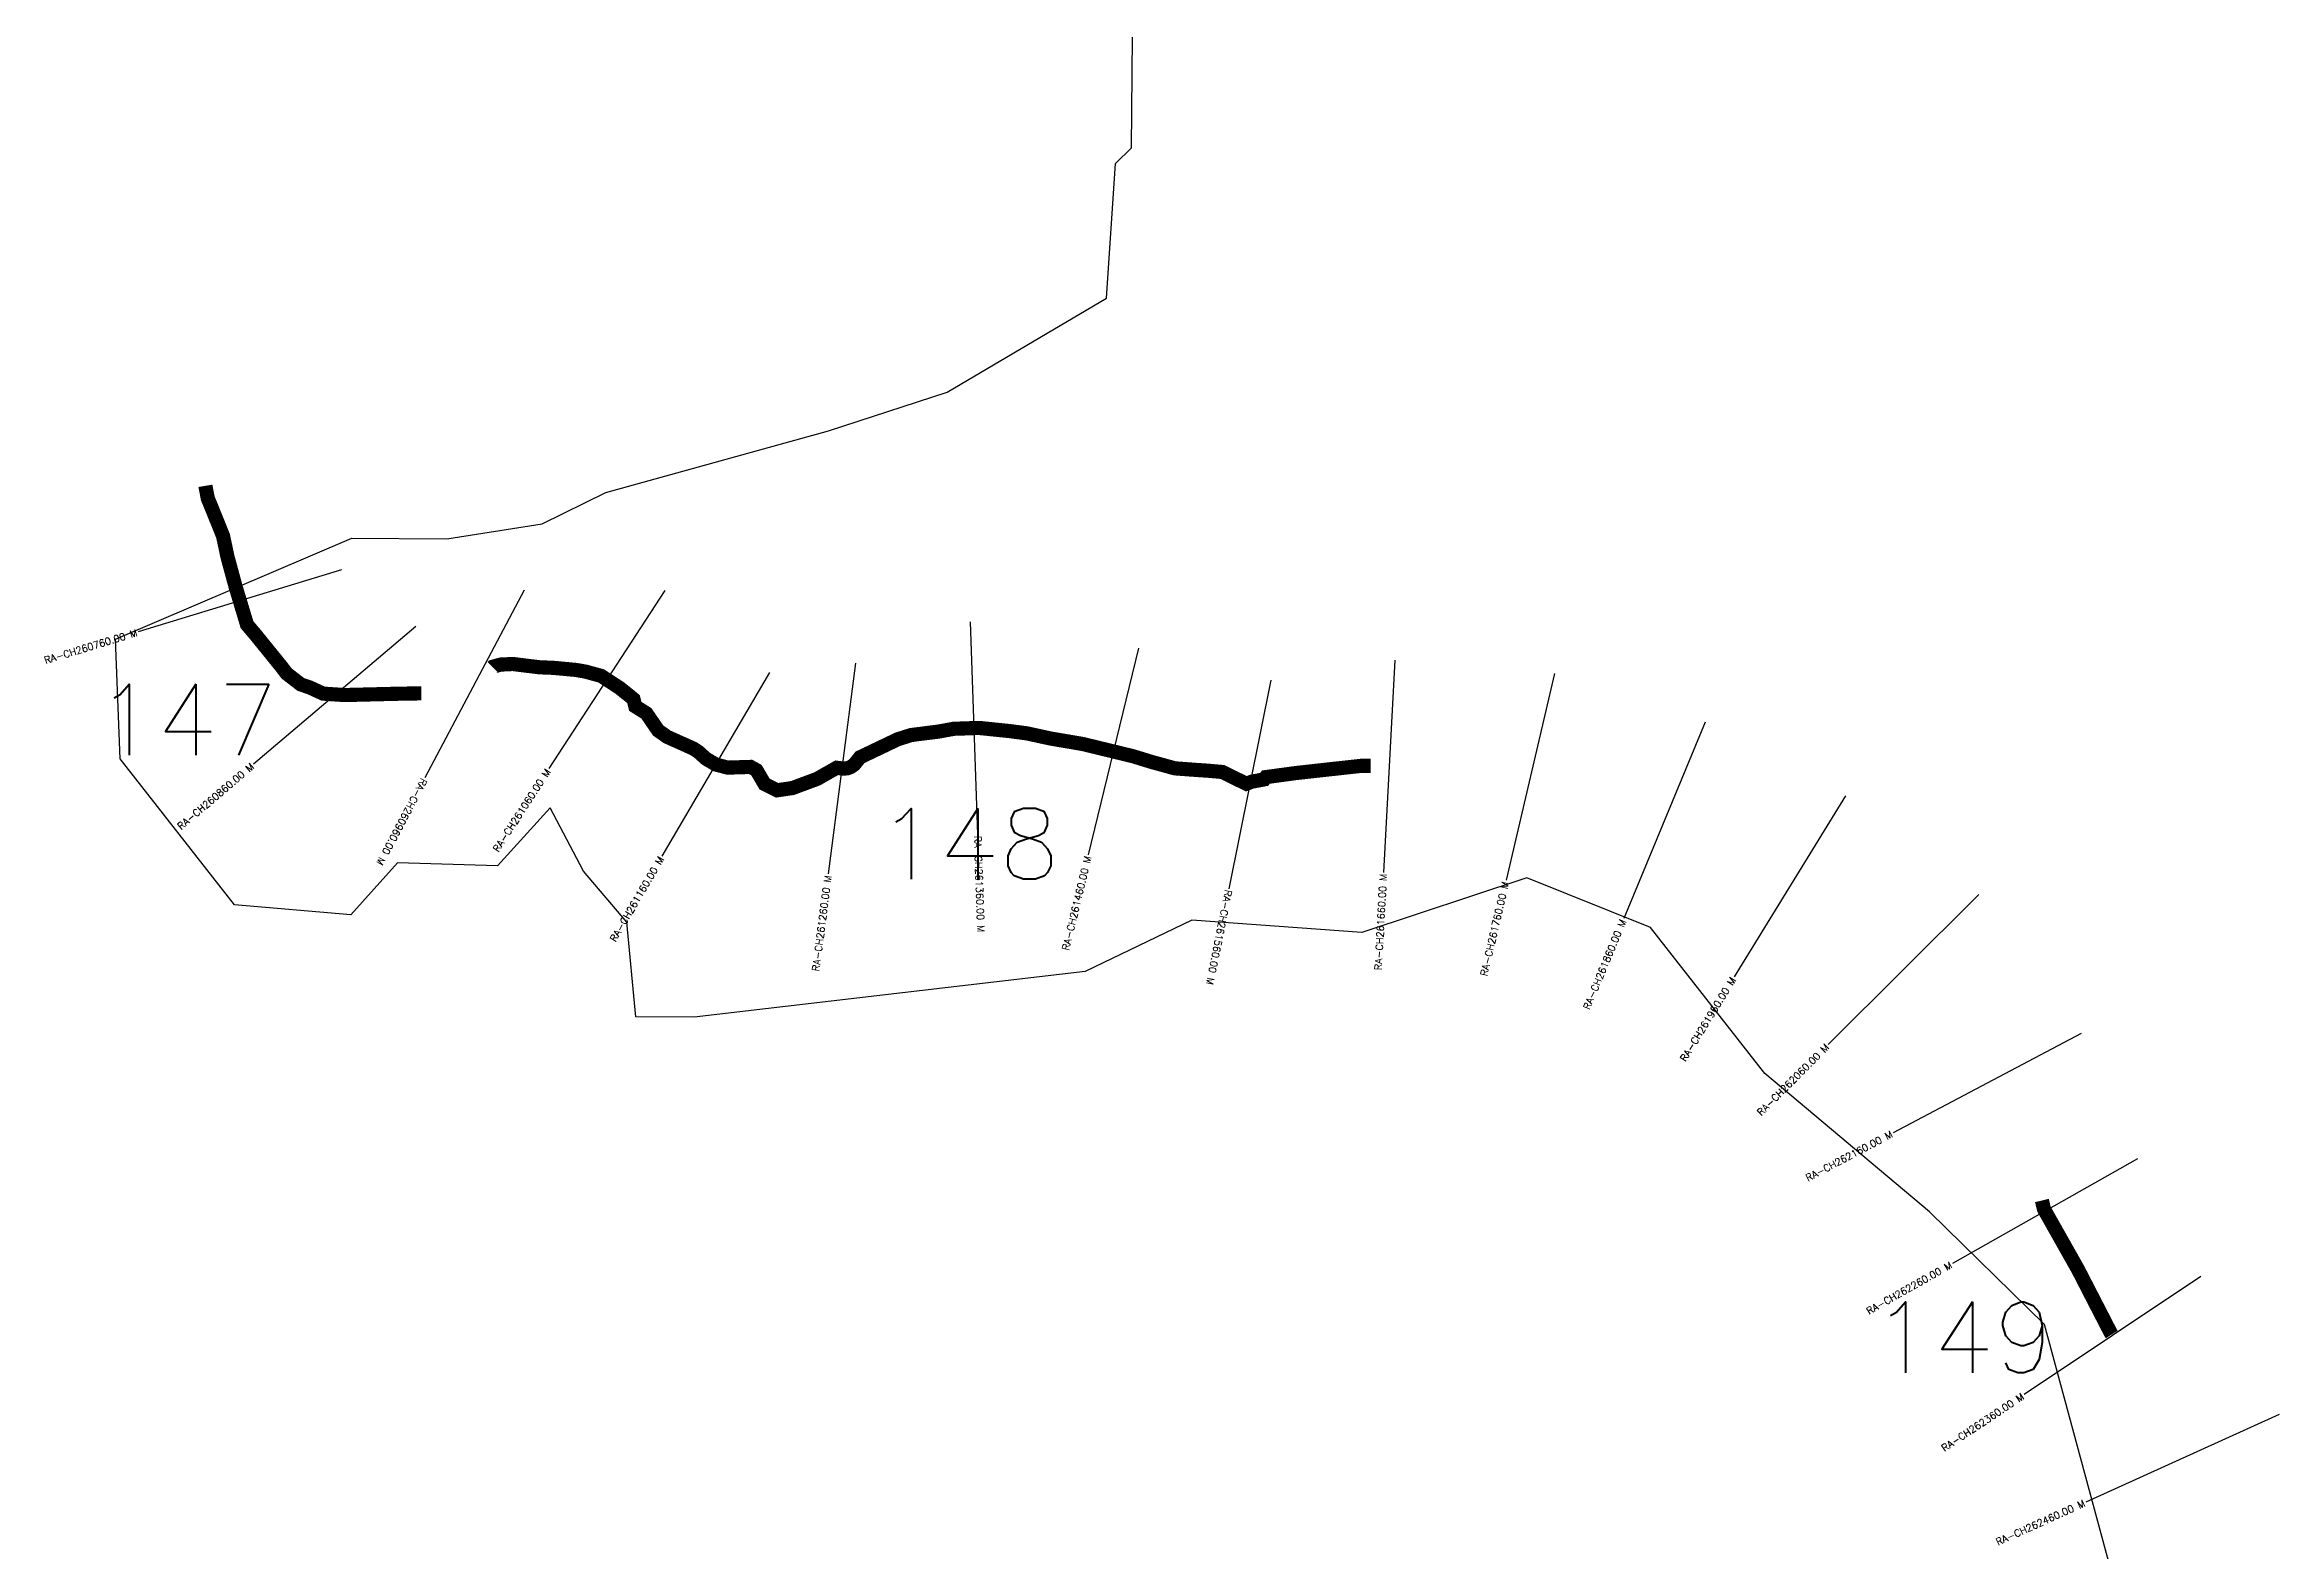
# Model space of a CAD drawing. Header units: metres. Extents: x 279362 to 282130, y 2031996 to 2036872.
# Drawn here: x 279362 to 280939, y 2034426 to 2035489 of the extents above; entities that cross this region are included whole.
import ezdxf
from ezdxf.enums import TextEntityAlignment as Align

# ---------------------------------------------------------------- set-up
doc = ezdxf.new("R2010")
doc.units = ezdxf.units.M
for name, color, linetype in [('ARTIFICIALLY PROTECTED', 4, 'Continuous'), ('CS', 134, 'Continuous'), ('CSMark', 6, 'Continuous')]:
    doc.layers.add(name, color=color, linetype=linetype)
doc.styles.get("Standard").update_dxf_attribs({"font": 'simplex.shx'})

msp = doc.modelspace()

# ---------------------------------------------------------------- linework, layer by layer
at = {"color": 6, "flags": 128}
msp.add_lwpolyline([(280842.7, 2034331), (280773.5, 2034586.4), (280692.4, 2034665.8), (280576.2, 2034763.4), (280495.4, 2034866.5), (280408.2, 2034901.6), (280291.8, 2034862.9), (280171.8, 2034871.7), (280096.4, 2034835.5), (279820.4, 2034803.2), (279779.4, 2034803.6), (279773.1, 2034870.3), (279742.5, 2034906.2), (279718.9, 2034950.9), (279681.7, 2034909.9), (279611.1, 2034912.2), (279578.1, 2034875.5), (279496.2, 2034882.4), (279415.4, 2034985.5), (279412.1, 2035069.9), (279578.9, 2035141.2), (279646, 2035140.7), (279713.2, 2035151.3), (279758.1, 2035173.3), (279915.3, 2035216.9), (279999.1, 2035244.1), (280111.5, 2035310.4), (280117.9, 2035405.4), (280129.2, 2035416.5), (280129.8, 2035494.8)], dxfattribs=at)
at = {"layer": 'ARTIFICIALLY PROTECTED', "const_width": 10, "flags": 128}
for points in [[(279475.6, 2035178.1), (279476, 2035175.7), (279477.3, 2035169.1), (279479.7, 2035163.3), (279488, 2035142.8), (279488, 2035142.8), (279491.1, 2035128.2), (279496.9, 2035106.8), (279502.1, 2035089.6), (279504.9, 2035080.2), (279511, 2035073), (279529.1, 2035050.7), (279533, 2035045.6), (279542.9, 2035038), (279549.3, 2035035.8), (279558.7, 2035031.5), (279573.7, 2035030.5), (279610.3, 2035031.4), (279627.6, 2035031.7), (279627.9, 2035031.7)], [(279678.1, 2035050.3), (279678.2, 2035050.4), (279683.9, 2035052), (279692.5, 2035052.4), (279711.2, 2035050.1), (279721.2, 2035049.7), (279737.2, 2035048.2), (279744, 2035047), (279754.9, 2035044), (279767.8, 2035035.6), (279775.2, 2035029.7), (279777.7, 2035027.6), (279779, 2035022.5), (279786.8, 2035017.6), (279795.1, 2035005.5), (279801.5, 2035001), (279820, 2034992.7), (279823.4, 2034990.5), (279829, 2034985.5), (279835.8, 2034981.5), (279844.1, 2034979.3), (279860.3, 2034979.8), (279864.5, 2034977.5), (279870.2, 2034967.7), (279879, 2034963.3), (279889.9, 2034964.9), (279907.4, 2034971.4), (279921.1, 2034979.2), (279925.9, 2034978.6), (279928.5, 2034978.8), (279931, 2034979.7), (279933.5, 2034981.5), (279937.6, 2034986.6), (279964.2, 2034999.3), (279973.7, 2035002.3), (279992.8, 2035004.7), (280003.8, 2035006.7), (280021.6, 2035007.3), (280042.9, 2035005.1), (280055.2, 2035003.5), (280072.2, 2034999.8), (280094.6, 2034996), (280130.4, 2034987.3), (280144, 2034983.1), (280148.9, 2034981.8), (280159.7, 2034978.8), (280174.5, 2034977.7), (280183.5, 2034977.1), (280193.4, 2034976.2), (280210.2, 2034967.9), (280214.1, 2034969.4), (280222.8, 2034971), (280224, 2034972.6), (280245.4, 2034975.5), (280291.6, 2034980.6), (280298, 2034980.5)], [(280771.7, 2034673.9), (280773.2, 2034667.7), (280797.1, 2034625.4), (280820.1, 2034580.8), (280821, 2034579.4)]]:
    msp.add_lwpolyline(points, dxfattribs=at)
at = {"layer": 'CS'}
for p, q in [((279571.7, 2035118.8), (279428.2, 2035075)), ((279700.6, 2035104.6), (279630.5, 2034972)), ((279799.8, 2035104.3), (279717.9, 2034978.6)), ((279624, 2035078.8), (279509.6, 2034981.8)), ((280015.3, 2035082.1), (280020.5, 2034932.2)), ((280134, 2035063.6), (280098.7, 2034917.8)), ((280315.1, 2035055.1), (280307, 2034905.4)), ((279873.6, 2035046.3), (279797.8, 2034916.8)), ((279934.4, 2035053.1), (279915.2, 2034904.3)), ((280227.4, 2035041), (280197.9, 2034893.9)), ((280427.6, 2035045.8), (280393.5, 2034899.8)), ((280534.1, 2035011.3), (280476.6, 2034872.8)), ((280633.1, 2034959.3), (280554.4, 2034831.6)), ((280727.1, 2034889.8), (280620.9, 2034783.9)), ((280799.3, 2034791.8), (280666.7, 2034721.7)), ((280839.1, 2034703.4), (280708.6, 2034629.5)), ((280883.9, 2034620.3), (280759.2, 2034537)), ((280939.2, 2034522.9), (280802.6, 2034461.1))]:
    msp.add_line(p, q, dxfattribs=at)

# ---------------------------------------------------------------- texts
at = {"char_height": 50, "attachment_point": 1}
for s, insert in [('147', (279398.2, 2035038.1)), ('148', (279950, 2034950.5)), ('149', (280651.9, 2034602.3))]:
    msp.add_mtext_dynamic_manual_height_columns(s, width=84.374, gutter_width=1, heights=[74.2], dxfattribs=dict(at, insert=insert))
at = {"layer": 'CSMark'}
for s, rotation, p in [('RA-CH260760.00 M', 16.9633, (279427.2, 2035074.7)), ('RA-CH260860.00 M', 40.3182, (279508.8, 2034981.1)), ('RA-CH261060.00 M', 56.9279, (279717.4, 2034977.7)), ('RA-CH261160.00 M', 59.6408, (279797.3, 2034916)), ('RA-CH261460.00 M', 76.4218, (280098.5, 2034916.8)), ('RA-CH261260.00 M', 82.6186, (279915, 2034903.3)), ('RA-CH261660.00 M', 86.877, (280306.9, 2034904.4)), ('RA-CH261760.00 M', 76.8437, (280393.2, 2034898.8)), ('RA-CH261860.00 M', 67.4312, (280476.2, 2034871.9)), ('RA-CH261960.00 M', 58.3529, (280553.9, 2034830.8)), ('RA-CH262060.00 M', 44.9311, (280620.2, 2034783.2)), ('RA-CH262160.00 M', 27.854, (280665.8, 2034721.2)), ('RA-CH262260.00 M', 29.5269, (280707.7, 2034629)), ('RA-CH262360.00 M', 33.7165, (280758.3, 2034536.4)), ('RA-CH262460.00 M', 24.337, (280801.7, 2034460.7))]:
    msp.add_text(s, height=5, rotation=rotation, dxfattribs=at).set_placement(p, align=Align.MIDDLE_RIGHT)
for s, rotation, p in [('RA-CH260960.00 M', 242.1369, (279630.1, 2034971.1)), ('RA-CH261360.00 M', 272.0049, (280020.6, 2034931.2)), ('RA-CH261560.00 M', 258.6444, (280197.7, 2034892.9))]:
    msp.add_text(s, height=5, rotation=rotation, dxfattribs=at).set_placement(p, align=Align.MIDDLE_LEFT)

doc.saveas('drawing.dxf')
